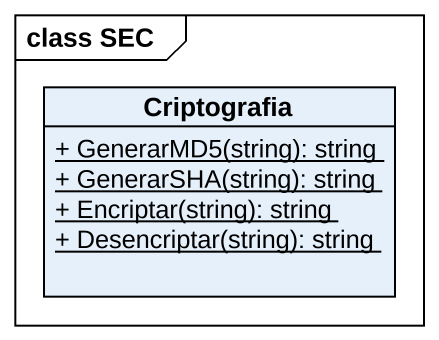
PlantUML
@startuml
mainframe class SEC
hide circle
hide empty members
skinparam classAttributeIconSize 0
class Criptografia {
  {static} + GenerarMD5(string): string
  {static} + GenerarSHA(string): string
  {static} + Encriptar(string): string
  {static} + Desencriptar(string): string
}
@enduml
